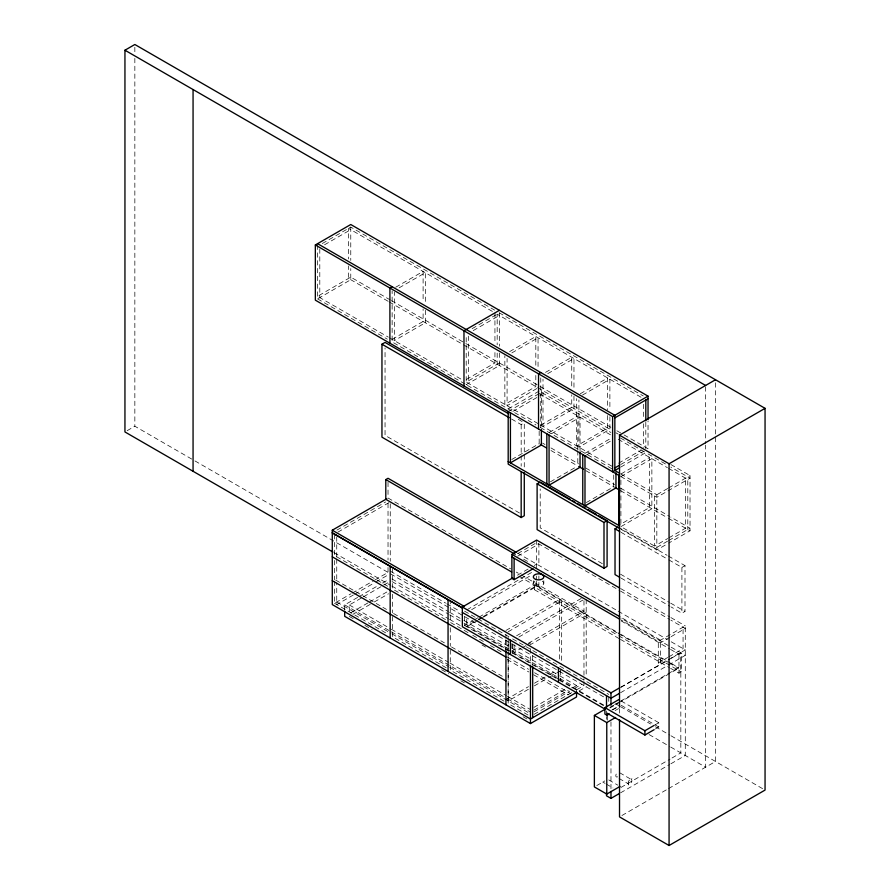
<?xml version="1.0" encoding="UTF-8"?>
<svg xmlns="http://www.w3.org/2000/svg" width="890" height="890" viewBox="0 0 890 890"><rect width="100%" height="100%" fill="white"/><g stroke="black" fill="none" stroke-linecap="round" stroke-linejoin="round"><path stroke-width="0.67" stroke-dasharray="4.45 3.34" d="M628.195 785.002L628.74 784.057L618.606 778.205M631.911 778.561L631.366 779.506A2.626 1.513 -60 0 1 630.532 783.578A2.626 1.513 -60 0 1 628.251 782.265A2.626 1.513 -60 0 1 631.366 779.506L618.973 772.353M322.314 243.515L350.771 227.084L494.606 310.132M324.561 244.783L350.771 229.653M317.574 245.05L317.574 298.884L350.771 279.716L350.771 268.591M127.148 430.682L134.846 426.232L193.753 460.241M395.705 287.236L423.106 271.417L423.106 302.01M399.132 287.837L425.331 272.707L425.331 303.301M392.134 339.357L423.106 321.479L423.106 308.964M472.134 328.644L499.401 312.891L643.236 395.939M473.202 330.602L499.401 315.472M509.614 351.617L535.813 336.498L535.813 367.08M511.839 352.907L538.049 337.777L538.049 368.371M466.36 379.452L494.94 362.953L494.94 350.438M499.401 362.953L466.204 382.122L539.329 424.33M545.537 372.365L571.736 357.235L571.736 387.829M547.762 373.644L573.961 358.525L573.961 389.108M536.859 388.53L507.078 405.718L507.078 358.436M508.19 408.933L541.387 389.776L541.387 428.502M508.19 411.514L541.387 392.345L610.907 432.484M512.807 411.425L541.387 394.915M336.898 530.117L385.648 501.971M511.572 419.034L521.173 424.586L524.277 422.795M337.933 532.098L390.254 501.893L390.254 561.256M580.269 393.781L607.659 377.972L607.659 409.956M582.494 395.071L609.884 379.262L609.884 409.845M540.775 425.164L571.736 407.286L571.736 394.782M549.219 432.451L577.81 415.942L577.81 449.317M551.455 433.73L580.035 417.232L580.035 450.607M511.75 459.518L539.017 443.776M585.142 453.188L611.341 438.058M586.176 455.157L611.185 440.717M334.518 581.203L334.518 603.298L351.016 593.764M352.206 593.085L373.755 580.636M374.946 579.946L388.029 572.404L388.029 566.874M353.397 594.965L336.743 604.577L336.743 582.483M354.576 594.286L374.79 582.616M375.981 581.927L387.873 575.062M550.409 481.813L576.609 466.694M344.697 609.973L344.697 604.889L357.702 597.379M358.881 596.701L377.783 585.787M382.511 583.061L388.418 579.646M349.314 611.33L349.314 604.966L362.397 597.424M363.587 596.734L382.611 585.754M383.801 585.064L390.933 580.948M350.604 612.91L368.327 602.686M369.517 601.996L388.418 591.082M352.885 614.356L373.099 602.686M374.29 601.996L388.552 593.764M618.561 463.212L641.189 450.14M620.764 464.513L643.426 451.43M620.764 467.083L645.662 452.71M621.064 473.925L649.644 457.416L649.644 507.478L618.683 525.356M620.909 476.584L651.869 458.706L651.869 508.769L620.909 526.646L620.909 476.584L656.831 497.321L690.028 478.164L670.849 467.083M586.332 502.561L613.722 486.741L613.722 474.225M517.78 553.547L536.659 542.644L619.362 590.404M517.657 556.194L538.884 543.935L538.884 565.395M517.479 575.174L528.404 568.866M534.256 565.484L536.659 564.104M667.7 488.476L654.595 496.042L654.595 546.093L667.7 538.528M668.679 487.909L690.028 475.583L690.028 530.796L668.679 543.111M466.972 609.772L533.066 571.614M471.611 609.672L531.675 574.985M464.569 616.358L464.569 625.459L472.979 620.608M474.181 619.907L477.785 617.827M478.987 617.137L536.659 583.84M473.903 621.932L466.805 626.026L558.219 678.814M478.642 619.195L482.191 617.148M483.381 616.459L536.659 585.698L619.663 633.624M477.607 620.508L466.805 626.749L466.805 617.649M478.642 619.907L482.413 617.727M483.381 617.182L538.884 585.131L538.884 576.03M534.423 585.131L534.423 589.703L536.659 588.412L617.471 635.071M505.921 630.454L559.432 599.56L559.432 660.48M668.891 537.838L685.567 528.215L685.567 478.164M508.168 631.755L561.679 600.861L561.679 664.541M667.544 541.198L656.831 547.383L620.864 526.624M668.679 540.542L690.028 528.215L670.849 517.146M620.864 529.194L656.831 549.953L667.5 543.801M516.623 635.738L581.748 598.147M518.848 637.029L582.794 600.116M511.884 643.537L511.884 651.146L517.724 647.775M528.237 643.337L583.973 611.152L516.278 572.081M511.884 651.146L514.12 652.426L521.117 648.387M522.285 647.709L525.79 645.684M526.958 645.016L530.462 642.992L528.237 641.701M529.417 645.228L586.198 612.442M668.768 559.855L681.907 567.442L685 565.651L685 611.419L681.907 613.21L671.16 607.002M505.921 699.685L528.515 686.635M534.467 683.209L545.17 677.023M549.92 674.275L555.861 670.849M528.382 689.305L508.168 700.975L508.157 652.515M534.334 685.879L547.406 678.325M548.596 677.635L555.727 673.519M556.918 672.829L560.489 670.771M533.878 707.405L565.984 688.871M534.011 710.087L568.276 690.306M572.993 687.581L576.542 685.534L576.542 690.618M534.033 711.789L569.7 691.196M574.462 688.448L581.593 684.332M670.904 763.776L685.289 755.465L685.289 625.893L658.289 641.479L658.289 662.928L660.525 664.218L660.525 640.188L620.964 617.348M534.033 714.359L572.081 692.398M576.842 689.65L583.973 685.534L583.973 681.384M669.959 637.318L660.525 642.769L620.964 619.93M671.138 636.639L685.289 628.462L670.904 620.163M579.067 690.94L586.198 686.813M658.289 662.928L667.723 657.488M668.902 656.798L683.064 648.632L683.064 627.172M620.564 687.291L667.6 660.135M668.512 659.601L685.289 649.911L668.512 640.233M620.897 687.38L670.048 659M671.249 658.311L680.828 652.782L680.828 752.895L671.249 758.425M670.559 649.422L678.97 654.284L681.206 652.993L681.206 671.872L678.97 673.163L670.615 668.334M620.564 692.72L667.311 665.731M668.512 665.041L685.289 655.352L620.564 617.983M609.928 707.294L613.477 705.247M614.667 704.569L619.407 701.832M620.586 701.142L678.603 667.656L678.603 668.368L620.586 701.865M609.928 708.017L619.407 702.544M611.842 710.053L617.627 706.716M612.776 709.786L617.404 707.116M615.09 710.598L618.561 708.596M655.318 724.716L658.789 722.713L658.789 727.008L655.318 729.01M596.778 785.547L604.733 780.953M620.897 787.494L670.048 759.126M620.564 792.834L669.714 764.466M621.91 815.518L667.344 789.285M668.546 788.596L715.515 761.473L715.515 379.741M492.381 311.411L348.535 228.374L348.535 258.957M641.011 397.229L497.176 314.181L497.176 344.775M390.321 299.974L350.771 277.146L317.574 296.303L388.296 337.132M391.522 300.675L464.636 342.884M465.837 343.573L610.874 427.311M616.87 430.771L622.866 434.231M624.057 434.932L648.031 448.771L648.031 420.959M388.096 301.265L348.535 278.425L348.535 265.91M389.119 301.866L462.411 344.174M463.445 344.764L611.041 429.981M615.835 432.751L618.239 434.142M670.849 464.513L690.028 475.583M620.497 438.025L646.874 453.244M648.076 453.933L666.054 464.313M539.162 393.636L611.085 435.154M618.272 439.304L667.422 467.684M668.613 468.374L687.792 479.443L687.792 529.505M389.486 337.833L462.611 380.041M540.519 425.031L613.644 467.239M317.574 298.884L387.328 339.157M465.003 384.002L392.134 341.927L392.134 290.863M467.406 385.381L535.958 424.964M540.519 427.601L613.644 469.82M620.864 473.992L656.831 494.751L656.831 549.953M518.269 419.335L523.075 422.105M542.589 443.098L544.98 444.477M550.977 447.937L578.544 463.857M585.742 468.007L614.512 484.616M620.497 488.076L669.647 516.456M550.977 450.518L577.521 465.837M585.742 470.588L614.678 487.286M620.497 490.657L667.422 517.735M668.446 518.336L690.028 530.796M618.116 527.036L667.088 555.304M668.279 555.994L685 565.651M620.998 532.276L667.578 559.165M519.471 512.985L385.047 435.377L385.047 347.968M602.319 563.682L540.208 527.826L540.208 488.988M620.508 574.183L669.48 602.452M670.671 603.142L685 611.419M620.998 578.044L669.959 606.312M620.564 588.513L669.714 616.892M670.904 617.582L685.289 625.893M620.564 591.094L669.714 619.462M517.479 553.035L616.97 610.473M618.172 611.163L667.311 639.532M523.643 559.165L528.438 561.935M621.253 620.953L669.358 648.721M388.029 498.022L510.638 568.821M620.864 634.314L670.181 662.794M671.383 663.484L678.603 667.656M518.848 576.13L617.26 632.946M618.461 633.635L667.778 662.115M668.98 662.805L678.603 668.368M618.672 635.772L681.206 671.872M534.423 589.703L619.24 638.675M620.441 639.365L669.414 667.645M621.131 700.975L658.789 722.713M464.569 611.152L511.427 638.208M512.629 638.909L608.749 694.4M390.254 571.113L445.601 603.064M446.802 603.765L460.041 611.408M658.789 727.008L620.875 705.114L620.875 707.261M194.966 460.931L603.709 696.926M615.735 703.868L619.34 705.948M620.541 706.638L650.59 723.993M655.407 726.774L669.825 735.096M671.038 735.796L762.697 788.718M391.978 578.978L448.304 611.497M449.506 612.187L462.689 619.796M463.89 620.486L510.626 647.475M511.828 648.165L558.564 675.154M559.766 675.844L576.542 685.534M392.134 581.637L448.471 614.167M449.661 614.856L462.856 622.466M464.046 623.156L510.793 650.145M511.995 650.835L558.742 677.824M559.943 678.525L571.925 685.445L571.925 687.981M559.421 679.504L603.932 705.203M464.569 625.459L603.943 705.926M334.128 552.723L390.632 585.342M391.834 586.043L448.338 618.661M449.539 619.351L460.353 625.603M649.099 734.573L669.536 746.376M670.737 747.066L705.603 767.191L705.603 445.156M387.673 586.21L334.518 555.527L334.518 532.876M445.556 619.629L392.401 588.946L392.401 569.033M468.007 632.59L450.284 622.366L450.284 602.452M472.735 635.315L483.359 641.456M490.446 645.55L501.081 651.691M507.033 656.842L528.604 669.291M534.59 672.751L570.546 693.51M482.035 644.983L485.628 647.052M507.2 659.512L528.782 671.972M533.577 674.742L568.332 694.812M335.697 580.091L386.494 609.416M393.58 613.51L444.377 642.836M451.464 646.93L502.26 676.255M349.314 604.966L390.065 628.496M391.266 629.197L448.805 662.416M450.006 663.106L506.343 695.624M507.534 696.325L530.318 709.475M344.697 604.889L390.243 631.177M391.444 631.867L506.499 698.294M507.689 698.984L530.462 712.134M336.743 602.007L390.888 633.268M392.089 633.958L448.649 666.61M449.851 667.3L528.059 712.456M334.518 603.298L388.485 634.448M446.235 667.8L392.401 636.717L392.401 614.156M503.996 701.142L450.284 670.137L450.284 650.223M528.059 715.037L508.168 703.545L508.168 637.407M349.314 616.414L354.109 619.184M364.9 625.414L372.087 629.564M441.607 669.703L448.805 673.852M460.786 680.772L464.391 682.852M523.12 716.761L527.915 719.532M608.76 779.929L617.76 785.136M602.797 782.065L605.055 783.367M606.179 784.023L612.932 787.917M705.603 386.85L705.603 443.765M681.907 567.442L681.907 613.21M678.97 654.284L678.97 673.163M645.806 422.249L645.806 448.66M643.581 404.271L643.581 418.178M643.581 423.74L643.581 447.381M619.518 708.618L619.518 714.181M610.974 721.901L610.974 788.64M609.884 416.798L609.884 429.314L578.923 447.192L578.923 399.922M608.749 696.992L608.749 703.5M607.659 415.519L607.659 428.034L576.687 445.912L576.687 398.631M607.625 716.016L607.625 720.144M606.513 710.977L606.513 715.148M606.513 716.539L606.513 719.32M586.198 599.426L586.198 675.744M583.973 600.717L583.973 679.993M577.81 450.707L577.81 464.613M573.961 396.061L573.961 408.577L543 426.455L543 379.173M560.689 670.548L560.689 680.95M543.812 580.714L543.812 583.295M540.775 377.894L540.775 427.745M539.162 431.172L539.162 443.687M536.659 540.074L536.659 569.533M536.659 576.041L536.659 579.935M536.659 581.237L536.659 588.412M535.813 375.424L535.813 386.549L504.853 404.427L504.853 355.766M533.299 580.714L533.299 583.295M532.698 655.696L532.698 665.342M530.462 648.721L530.462 662.683M524.277 424.185L524.277 453.322M524.277 454.712L524.277 468.585M521.173 424.586L521.173 466.204M514.12 644.827L514.12 652.426M512.629 644.104L512.629 653.204M508.157 641.434L508.157 651.124M505.943 634.514L505.943 638.486M505.943 639.821L505.943 649.722M505.921 640.144L505.921 649.834M499.401 312.891L499.401 346.266M499.401 353.019L499.401 365.534L466.204 384.691L466.204 334.84M497.176 353.119L497.176 364.244M494.94 312.891L494.94 343.484M468.44 336.131L468.44 383.412M450.284 627.673L450.284 646.251M425.331 310.254L425.331 322.77L394.37 340.647L394.37 291.976M392.401 594.253L392.401 612.832M388.029 482.235L388.029 496.709M388.029 503.362L388.029 559.977M350.771 227.084L350.771 260.459M336.743 536.926L336.743 557.63M336.743 559.02L336.743 581.103M334.518 560.489L334.518 579.824M319.799 248.922L319.799 297.594M134.846 47.281L134.846 52.833M134.846 58.384L134.846 426.232M542.277 581.148A5.251 3.037 0 0 1 542.277 585.442A5.251 3.037 0 0 1 534.846 585.442A5.251 3.037 0 0 1 534.846 581.148M617.66 776.781A2.626 1.513 -60 0 1 615.802 775.702A2.626 1.513 -60 0 1 617.66 772.487"/><path stroke-width="1.33" d="M332.927 552.034L124.945 431.95L124.945 50.218L134.846 44.5L765.055 408.343L765.055 790.075L669.069 845.5L619.518 816.898L619.518 719.732M619.674 475.872L315.338 300.164L315.338 244.961L350.771 224.514L648.031 396.139L648.031 419.568M392.134 286.725L389.909 288.015L389.909 343.217M524.277 472.746L524.277 515.766L521.173 517.546L381.955 437.168L381.955 344.207L385.047 342.416L508.668 413.783M499.401 310.321L463.979 330.769L463.979 385.982M540.775 372.532L538.539 373.822L538.539 429.036M511.65 571.981L385.793 499.312L385.793 479.577L388.029 478.286L516.278 552.334M576.687 692.309L530.462 718.998L332.281 604.577L332.281 530.206L386.839 498.712M315.338 244.961L612.609 416.587L648.031 396.139M614.845 417.877L648.031 398.709M619.518 707.239L619.518 435.166L715.515 379.741M598.736 515.844L607.091 520.672L607.091 566.441L603.998 568.221L537.115 529.606L537.115 483.837L540.208 482.057M614.845 467.929L619.607 465.181M619.585 467.773L612.609 471.789L612.609 416.587M619.473 490.056L615.88 487.987L584.986 505.909L584.986 455.847M532.988 568.799L514.12 579.69L511.884 578.4L511.884 554.381L536.659 540.074L619.362 587.823M619.518 435.166L669.069 463.768L765.055 408.343M537.115 483.837L603.998 522.463L607.091 520.672M605.311 709.297L462.344 626.749L462.344 607.013L512.684 577.944M619.796 577.354L615.023 574.595L615.023 528.827L618.116 527.036M344.697 611.241L344.697 616.325L530.462 723.57L576.542 696.97L576.542 691.886M462.344 607.013L610.974 692.821L619.362 687.981M619.362 693.41L610.974 698.261L462.344 612.442M609.305 713.936L607.002 715.271L604.911 714.058L604.911 707.628L618.784 699.618M620.019 786.426L606.769 794.08L594.375 786.927L594.375 715.415L605.423 709.041M594.375 715.415L606.769 722.569L615.602 717.473M604.911 707.628L644.916 730.723L654.161 725.383M607.002 715.271L607.002 713.124L644.916 735.018L654.161 729.678M606.513 793.023L606.513 795.805L610.974 798.375L619.362 793.535M124.945 50.218L705.603 385.459M317.574 243.671L614.845 415.296L614.845 470.51M614.879 470.532L619.674 473.291M381.955 344.207L509.169 417.655M540.364 444.388L546.349 447.848M578.711 466.527L583.506 469.297M508.19 461.565L619.674 525.923M541.398 482.747L570.067 499.29M572.459 500.67L574.851 502.049M577.232 503.428L580.814 505.498M583.206 506.877L585.598 508.257M587.979 509.636L596.345 514.465M619.674 528.504L508.19 464.146L508.19 411.514M615.023 528.827L619.796 531.586M385.793 479.577L515.254 554.314M511.884 554.381L619.763 616.659M511.884 556.951L619.763 619.24M332.281 530.206L464.524 606.557M332.281 532.776L462.121 607.736M332.281 532.921L462.233 607.948M332.281 556.806L505.943 657.065M332.281 580.692L505.943 680.95M669.069 463.768L669.069 845.5M645.806 399.999L645.806 420.859M644.916 730.723L644.916 735.018M618.683 475.293L618.683 525.356M615.958 472.735L615.958 488.032M610.974 692.821L610.974 705.214M610.974 791.421L610.974 798.375M606.769 722.569L606.769 794.08M606.513 695.68L606.513 708.195M603.998 522.463L603.998 568.221M582.761 454.556L582.761 504.619M580.035 451.998L580.035 467.295L549.074 485.172L549.074 435.11M558.453 667.934L558.453 682.241M546.838 433.819L546.838 483.882M541.387 429.681L541.387 444.978L510.426 462.856L510.426 412.793M532.698 666.721L532.698 717.707M530.462 665.253L530.462 723.57M521.173 471.756L521.173 517.546M514.12 558.241L514.12 579.69M510.404 640.188L510.404 654.495M505.943 650.434L505.943 704.835M448.059 599.76L448.059 671.416M390.176 566.34L390.176 637.997M193.063 89.556L193.063 471.288M535.936 579.49A5.251 3.037 0 0 0 543.812 576.854A5.251 3.037 0 0 0 535.936 574.228A5.251 3.037 0 0 0 535.936 579.49"/></g></svg>
